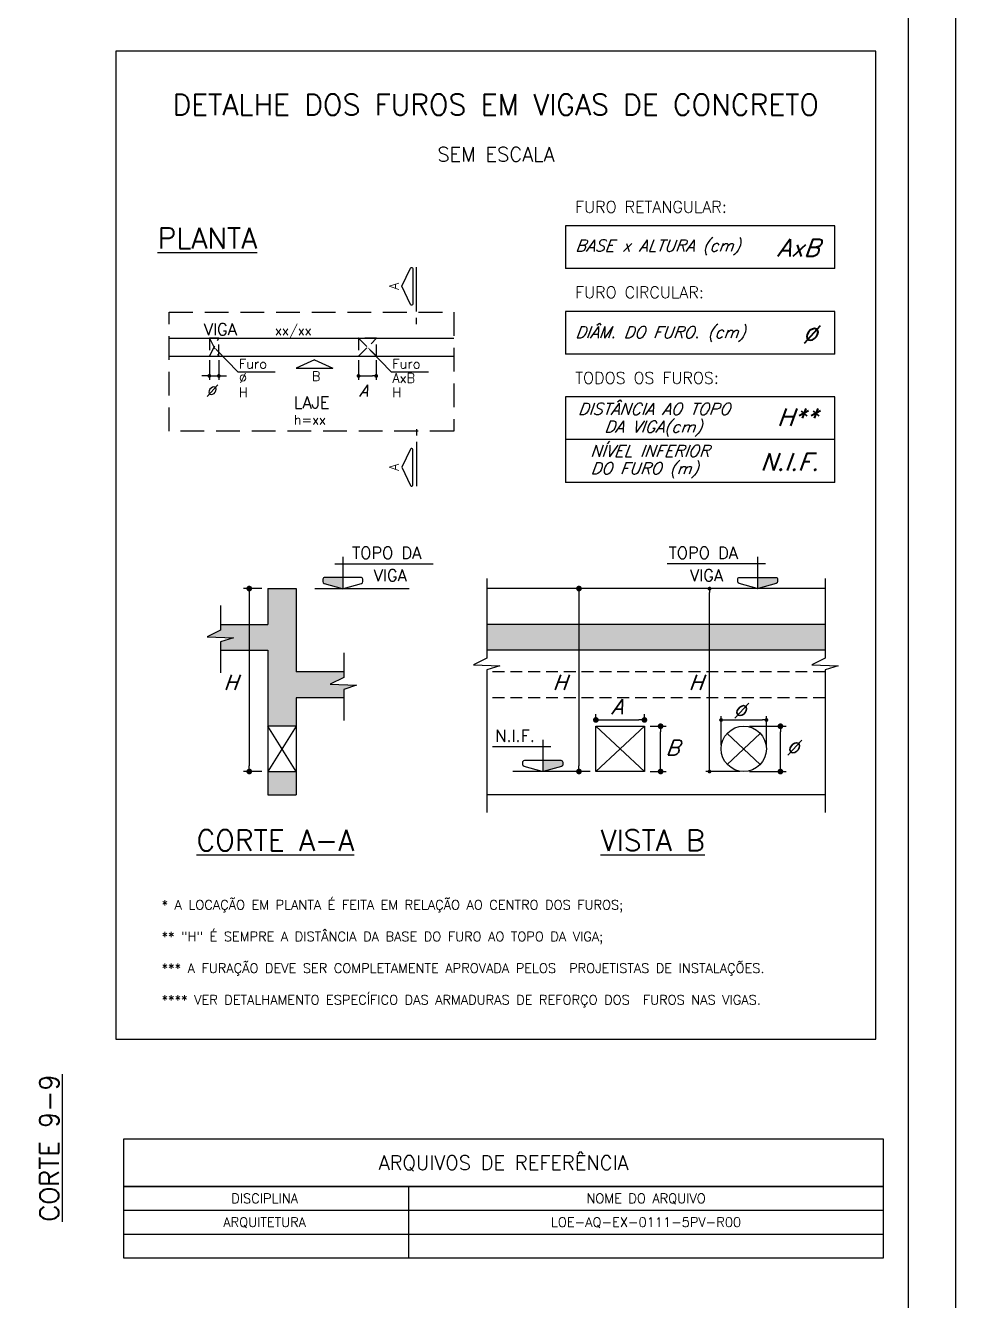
# Model space of a CAD drawing. Extents: x -5051 to 5519, y -2218 to 2282.
# Drawn here: x 4540 to 5519, y -638 to 704 of the extents above; entities that cross this region are included whole.
import ezdxf
from ezdxf import colors
from ezdxf.entities.mleader import LeaderData, LeaderLine
from ezdxf.enums import TextEntityAlignment as Align
from ezdxf.math import Vec2, Vec3

# ---------------------------------------------------------------- set-up
doc = ezdxf.new("R2010")
doc.units = 0
doc.header["$LTSCALE"] = 50
doc.header["$MEASUREMENT"] = 0
doc.linetypes.add('DASHED', pattern=[0.75, 0.5, -0.25])
doc.linetypes.add('HIDDEN', pattern=[0.375, 0.25, -0.125])
doc.layers.get('0').update_dxf_attribs({"linetype": 'CONTINUOUS'})
doc.layers.get('DEFPOINTS').update_dxf_attribs({"linetype": 'CONTINUOUS'})
for name, color, linetype in [('F-AUX', 2, 'CONTINUOUS'), ('F-AUX-RED', 1, 'CONTINUOUS'), ('F-CORTE', 4, 'CONTINUOUS'), ('F-CORTE-INDICAÇÃO', 4, 'CONTINUOUS'), ('F-COTAS', 106, 'CONTINUOUS'), ('F-DET_LINHA', 1, 'CONTINUOUS'), ('F-DET_TEXTO', 3, 'CONTINUOUS'), ('F-FURO-PAREDE-TEXTOS', 2, 'CONTINUOUS'), ('F-FUROS', 2, 'HIDDEN'), ('F-LAJES', 3, 'CONTINUOUS'), ('F-LAJES-DIM', 2, 'CONTINUOUS'), ('F-LAJES-NOME', 4, 'CONTINUOUS'), ('F-MARGEM', 1, 'CONTINUOUS'), ('F-SOLIDO', 71, 'CONTINUOUS'), ('F-TEXTO', 6, 'CONTINUOUS'), ('F-TEXTO-CYAN', 4, 'CONTINUOUS'), ('F-TEXTO-GREEN', 3, 'CONTINUOUS'), ('F-TEXTO-YELLOW', 2, 'CONTINUOUS'), ('F-VIGAS', 3, 'CONTINUOUS'), ('F-VIGAS-DIM', 2, 'CONTINUOUS'), ('F-VIGAS-NOME', 4, 'CONTINUOUS')]:
    doc.layers.add(name, color=color, linetype=linetype)
doc.styles.add('8718-AE-BARR-FORM-R09$0$ROMANS', font='simplex.shx', dxfattribs={"oblique": 20})
doc.styles.add('CP-TEXT-INCL', font='simplex.shx', dxfattribs={"oblique": 20})
doc.styles.add('MCP', font='simplex.shx')
doc.styles.add('ROMANS', font='simplex.shx')
doc.styles.get("Standard").update_dxf_attribs({"font": 'simplex.shx'})
doc.dimstyles.new('CP-COTAS-75', dxfattribs={"dimscale": 0.8, "dimtxt": 18.75, "dimasz": 7.5, "dimexe": 7.5, "dimexo": 7.5, "dimgap": 3.75, "dimtad": 1, "dimdsep": 46, "dimtxsty": 'CP-TEXT-INCL', "dimblk1": 'DOT', "dimblk2": 'DOT', "dimsah": 1, "dimcen": 13.5, "dimclrd": 256, "dimclre": 256, "dimclrt": 256, "dimadec": 0, "dimazin": 0, "dimtfac": 1, "dimtofl": 0, "dimtmove": 2, "dimatfit": 3, "dimldrblk": 'DOT', "dimfxl": 7.5, "dimtolj": 1, "dimarcsym": 0})

# ---------------------------------------------------------------- blocks, each defined once
blk = doc.blocks.new('_DOT')
at = {"color": 0, "linetype": 'ByBlock'}
blk.add_line((-0.5, 0), (-1, 0), dxfattribs=at)
at = {"color": 0, "linetype": 'ByBlock', "const_width": 0.5}
blk.add_lwpolyline([(-0.25, 0, 1), (0.25, 0, 1)], format="xyb", close=True, dxfattribs=at)
blk = doc.blocks.new('*D183')
at = {"layer": 'DEFPOINTS', "color": 0, "transparency": 16777216}
for p in [(5140, -33.9), (5191.1, -27.3), (5191.1, -33.9)]:
    blk.add_point(p, dxfattribs=at)
at = {"layer": 'F-COTAS', "lineweight": -2, "transparency": 16777216}
for p, q in [((5140, -27.9), (5140, -21.3)), ((5191.1, -27.9), (5191.1, -21.3)), ((5146, -27.3), (5185.1, -27.3))]:
    blk.add_line(p, q, dxfattribs=at)
at = {"layer": 'F-COTAS', "lineweight": -2, "transparency": 16777216, "xscale": 6, "yscale": 6, "zscale": 6, "rotation": 180}
blk.add_blockref('_DOT', (5140, -27.3), dxfattribs=at)
at = {"layer": 'F-COTAS', "lineweight": -2, "transparency": 16777216, "xscale": 6, "yscale": 6, "zscale": 6}
blk.add_blockref('_DOT', (5191.1, -27.3), dxfattribs=at)
blk = doc.blocks.new('*D184')
at = {"layer": 'DEFPOINTS', "color": 0, "transparency": 16777216}
for p in [(5140, 111), (5122.2, -81.6), (5140, -81.6)]:
    blk.add_point(p, dxfattribs=at)
at = {"layer": 'F-COTAS', "lineweight": -2, "transparency": 16777216}
for p, q in [((5134, 111), (5116.2, 111)), ((5122.2, 105), (5122.2, -75.6)), ((5134, -81.6), (5116.2, -81.6))]:
    blk.add_line(p, q, dxfattribs=at)
at = {"layer": 'F-COTAS', "lineweight": -2, "transparency": 16777216, "xscale": 6, "yscale": 6, "zscale": 6}
for p, rotation in [((5122.2, 111), 90), ((5122.2, -81.6), 270)]:
    blk.add_blockref('_DOT', p, dxfattribs=dict(at, rotation=rotation))
blk = doc.blocks.new('*D185')
at = {"layer": 'DEFPOINTS', "color": 0, "transparency": 16777216}
for p in [(5191.1, -33.9), (5208.1, -33.9), (5191.1, -81.6)]:
    blk.add_point(p, dxfattribs=at)
at = {"layer": 'F-COTAS', "lineweight": -2, "transparency": 16777216}
for p, q in [((5197.1, -33.9), (5214.1, -33.9)), ((5208.1, -75.6), (5208.1, -39.9)), ((5197.1, -81.6), (5214.1, -81.6))]:
    blk.add_line(p, q, dxfattribs=at)
at = {"layer": 'F-COTAS', "lineweight": -2, "transparency": 16777216, "xscale": 6, "yscale": 6, "zscale": 6}
for p, rotation in [((5208.1, -33.9), 90), ((5208.1, -81.6), 270)]:
    blk.add_blockref('_DOT', p, dxfattribs=dict(at, rotation=rotation))
blk = doc.blocks.new('*D186')
at = {"layer": 'DEFPOINTS', "color": 0, "transparency": 16777216}
for p in [(4794.5, 111), (4775.1, -81.6), (4794.5, -81.6)]:
    blk.add_point(p, dxfattribs=at)
at = {"layer": 'F-COTAS', "lineweight": -2, "transparency": 16777216}
for p, q in [((4788.5, 111), (4769.1, 111)), ((4775.1, 105), (4775.1, -75.6)), ((4788.5, -81.6), (4769.1, -81.6))]:
    blk.add_line(p, q, dxfattribs=at)
at = {"layer": 'F-COTAS', "lineweight": -2, "transparency": 16777216, "xscale": 6, "yscale": 6, "zscale": 6}
for p, rotation in [((4775.1, 111), 90), ((4775.1, -81.6), 270)]:
    blk.add_blockref('_DOT', p, dxfattribs=dict(at, rotation=rotation))
blk = doc.blocks.new('*D187')
at = {"layer": 'DEFPOINTS', "color": 0, "transparency": 16777216}
for p in [(5295.6, -33.9), (5334.3, -33.9), (5295.6, -81.6)]:
    blk.add_point(p, dxfattribs=at)
at = {"layer": 'F-COTAS', "lineweight": -2, "transparency": 16777216}
for p, q in [((5301.6, -33.9), (5340.3, -33.9)), ((5334.3, -75.6), (5334.3, -39.9)), ((5301.6, -81.6), (5340.3, -81.6))]:
    blk.add_line(p, q, dxfattribs=at)
at = {"layer": 'F-COTAS', "lineweight": -2, "transparency": 16777216, "xscale": 6, "yscale": 6, "zscale": 6}
for p, rotation in [((5334.3, -33.9), 90), ((5334.3, -81.6), 270)]:
    blk.add_blockref('_DOT', p, dxfattribs=dict(at, rotation=rotation))
blk = doc.blocks.new('A0-5L_900')
at = {"layer": 'F-MARGEM', "color": 2}
blk.add_lwpolyline([(0, 0), (0, 90), (211.4, 90), (211.4, 0)], close=True, dxfattribs=at)
at = {"layer": 'F-MARGEM', "color": 7}
blk.add_lwpolyline([(2.5, 89), (210.4, 89), (210.4, 1), (2.5, 1)], close=True, dxfattribs=at)

msp = doc.modelspace()

# ---------------------------------------------------------------- hatches: boundary and pattern name
at = {"layer": 'F-SOLIDO'}
h = msp.add_hatch(color=256, dxfattribs=at)
edge = h.paths.add_edge_path()
edge.add_line((4873.615, 122.78), (4854.615, 122.78))
edge.add_ellipse((4854.615, 120.78), major_axis=(1.414, 1.414), ratio=1, start_angle=45, end_angle=135)
edge.add_line((4852.615, 120.78), (4852.615, 118.268))
edge.add_ellipse((4854.615, 118.268), major_axis=(-1.414, 1.414), ratio=1, start_angle=45, end_angle=118.300756)
edge.add_line((4854.041, 116.352), (4873.041, 110.952))
edge.add_ellipse((4873.615, 112.868), major_axis=(1.414, 1.414), ratio=1, start_angle=208.300756, end_angle=225)
edge.add_line((4873.615, 110.868), (4873.615, 122.78))
h = msp.add_hatch(color=256, dxfattribs=at)
edge = h.paths.add_edge_path()
edge.add_line((5310.285, 122.78), (5329.285, 122.78))
edge.add_ellipse((5329.285, 120.78), major_axis=(-1.414, 1.414), ratio=1, start_angle=225, end_angle=315, ccw=False)
edge.add_line((5331.285, 120.78), (5331.285, 118.268))
edge.add_ellipse((5329.285, 118.268), major_axis=(1.414, 1.414), ratio=1, start_angle=241.699244, end_angle=315, ccw=False)
edge.add_line((5329.859, 116.352), (5310.859, 110.952))
edge.add_ellipse((5310.285, 112.868), major_axis=(-1.414, 1.414), ratio=1, start_angle=135, end_angle=151.699244, ccw=False)
edge.add_line((5310.285, 110.868), (5310.285, 122.78))
for points in [[(4794.529, 73.232), (4744.769, 73.232), (4744.769, 67.268), (4730.641, 60.208), (4758.417, 59.16), (4744.769, 54.76), (4744.769, 46.136), (4794.529, 46.136), (4794.529, -33.864), (4824.529, -33.864), (4824.529, -3.864), (4874.529, -3.864), (4874.529, 4.76), (4888.177, 9.16), (4860.401, 10.208), (4874.529, 17.268), (4874.529, 23.232), (4824.529, 23.232), (4824.529, 110.952), (4794.529, 110.952)], [(5381.288, 46.136), (5381.288, 73.232), (5025.2, 73.232), (5025.2, 46.136)], [(4824.529, -106.085), (4824.529, -81.615), (4794.529, -81.615), (4794.529, -106.085)]]:
    msp.add_hatch(color=256, dxfattribs=at).paths.add_polyline_path(points)
h = msp.add_hatch(color=256, dxfattribs=at)
edge = h.paths.add_edge_path()
edge.add_line((5084.098, -69.787), (5103.098, -69.787))
edge.add_ellipse((5103.098, -71.787), major_axis=(-1.414, 1.414), ratio=1, start_angle=225, end_angle=315, ccw=False)
edge.add_line((5105.098, -71.787), (5105.098, -74.299))
edge.add_ellipse((5103.098, -74.299), major_axis=(1.414, 1.414), ratio=1, start_angle=241.699244, end_angle=315, ccw=False)
edge.add_line((5103.673, -76.215), (5084.673, -81.615))
edge.add_ellipse((5084.098, -79.699), major_axis=(-1.414, 1.414), ratio=1, start_angle=135, end_angle=151.699244, ccw=False)
edge.add_line((5084.098, -81.699), (5084.098, -69.787))

# ---------------------------------------------------------------- linework, layer by layer
at = {"layer": 'F-AUX'}
for p, q in [((4865.216, 136.916), (4968.82, 136.916)), ((4873.615, 144.37), (4873.615, 110.868)), ((5318.684, 136.916), (5215.081, 136.916)), ((5310.285, 144.37), (5310.285, 110.868)), ((5084.098, -48.197), (5084.098, -81.699)), ((5092.498, -55.652), (5031.095, -55.652))]:
    msp.add_line(p, q, dxfattribs=at)
for points in [[(4873.041, 110.952, 0.14676884), (4874.19, 110.952), (4893.19, 116.352, 0.33120617), (4894.615, 118.268), (4894.615, 120.78, 0.41421356), (4892.615, 122.78), (4854.615, 122.78, 0.41421356), (4852.615, 120.78), (4852.615, 118.268, 0.33120617), (4854.041, 116.352), (4873.041, 110.952, 0.14676884), (4874.19, 110.952)], [(5310.859, 110.952, -0.14676884), (5309.71, 110.952), (5290.71, 116.352, -0.33120617), (5289.285, 118.268), (5289.285, 120.78, -0.41421356), (5291.285, 122.78), (5329.285, 122.78, -0.41421356), (5331.285, 120.78), (5331.285, 118.268, -0.33120617), (5329.859, 116.352), (5310.859, 110.952, -0.14676884), (5309.71, 110.952)], [(5084.673, -81.615, -0.14676884), (5083.523, -81.615), (5064.523, -76.215, -0.33120617), (5063.098, -74.299), (5063.098, -71.787, -0.41421356), (5065.098, -69.787), (5103.098, -69.787, -0.41421356), (5105.098, -71.787), (5105.098, -74.299, -0.33120617), (5103.673, -76.215), (5084.673, -81.615, -0.14676884), (5083.523, -81.615)]]:
    msp.add_lwpolyline(points, format="xyb", dxfattribs=at)
at = {"layer": 'F-AUX-RED'}
for p, q in [((5191.119, -81.615), (5140.018, -33.864)), ((5140.018, -81.615), (5191.119, -33.864)), ((5313.084, -74.04), (5278.195, -41.438)), ((5278.195, -74.04), (5313.084, -41.438)), ((5133.472, -81.615), (5052.677, -81.615))]:
    msp.add_line(p, q, dxfattribs=at)
msp.add_lwpolyline([(4844.048, 110.952), (4943.301, 110.952)], dxfattribs=at)
at = {"layer": 'F-CORTE-INDICAÇÃO'}
for p, q in [((4951.323, 402.491), (4951.323, 449.157)), ((4951.323, 389.157), (4951.323, 395.824)), ((4951.323, 278.643), (4951.323, 271.977)), ((4951.323, 265.31), (4951.323, 218.643))]:
    msp.add_line(p, q, dxfattribs=at)
for points in [[(4947.323, 410.491, -0.80258485), (4944.781, 409.927), (4935.814, 429.157), (4944.781, 448.388, -0.80258485), (4947.323, 447.824)], [(4947.323, 257.31, 0.80258485), (4944.781, 257.873), (4935.814, 238.643), (4944.781, 219.413, 0.80258485), (4947.323, 219.977)]]:
    msp.add_lwpolyline(points, format="xyb", close=True, dxfattribs=at)
for points in [[(4843.698, 351.806), (4824.468, 342.839)], [(4843.698, 351.806), (4862.928, 342.839)], [(4824.468, 342.839), (4862.928, 342.839)]]:
    msp.add_lwpolyline(points, dxfattribs=at)
at = {"layer": 'F-COTAS'}
for p, q in [((4733.099, 351.496), (4733.099, 330.876)), ((4743.099, 351.496), (4743.099, 330.876)), ((4890.135, 351.496), (4890.135, 330.876)), ((4908.765, 351.496), (4908.765, 330.876)), ((4729.099, 334.876), (4725.099, 334.876)), ((4733.099, 334.876), (4743.099, 334.876)), ((4747.099, 334.876), (4751.099, 334.876)), ((4894.135, 334.876), (4904.765, 334.876)), ((5272.693, 110.952), (5255.62, 110.952)), ((5259.62, -77.615), (5259.62, 106.952)), ((5271.764, -53.739), (5271.764, -23.349)), ((5319.515, -53.739), (5319.515, -23.349)), ((5275.764, -27.349), (5315.515, -27.349)), ((5291.639, -81.615), (5255.62, -81.615))]:
    msp.add_line(p, q, dxfattribs=at)
at = {"layer": 'F-DET_LINHA', "color": 1}
for p, q in [((5391.681, 492.754), (5107.916, 492.754)), ((5107.916, 492.754), (5107.916, 447.754)), ((5391.681, 447.754), (5391.681, 492.754)), ((5391.681, 447.754), (5107.916, 447.754)), ((5391.681, 402.754), (5107.916, 402.754)), ((5107.916, 402.754), (5107.916, 357.754)), ((5391.681, 357.754), (5391.681, 402.754)), ((5391.681, 357.754), (5107.916, 357.754)), ((5107.916, 312.754), (5107.916, 267.754)), ((5391.681, 312.754), (5107.916, 312.754)), ((5391.681, 267.754), (5391.681, 312.754)), ((5391.681, 267.754), (5107.916, 267.754)), ((5107.916, 267.754), (5107.916, 222.754)), ((5391.681, 222.754), (5391.681, 267.754)), ((5391.681, 222.754), (5107.916, 222.754)), ((5025.2, 121.728), (5025.2, 37.819)), ((5381.288, 121.728), (5381.288, 37.819)), ((4744.769, 93.25), (4744.769, 67.268)), ((4744.769, 67.268), (4730.641, 60.208)), ((4730.641, 60.208), (4758.417, 59.16)), ((4758.417, 59.16), (4744.769, 54.76)), ((4744.769, 54.76), (4744.769, 22.278)), ((4874.529, 43.25), (4874.529, 17.268)), ((5025.2, 37.819), (5011.073, 30.759)), ((5011.073, 30.759), (5038.848, 29.711)), ((5038.848, 29.711), (5025.2, 25.311)), ((5381.288, 37.819), (5367.161, 30.759)), ((5367.161, 30.759), (5394.936, 29.711)), ((5394.936, 29.711), (5381.288, 25.311)), ((4874.529, 17.268), (4860.401, 10.208)), ((5025.2, 25.311), (5025.2, -124.617)), ((5381.288, 25.311), (5381.288, -124.617)), ((4860.401, 10.208), (4888.177, 9.16)), ((4888.177, 9.16), (4874.529, 4.76)), ((4874.529, 4.76), (4874.529, -27.722)), ((4824.529, -81.615), (4794.529, -33.864)), ((4824.529, -33.864), (4794.529, -81.615))]:
    msp.add_line(p, q, dxfattribs=at)
at = {"layer": 'F-DET_LINHA', "color": 3}
for p, q in [((4794.529, 110.952), (4824.529, 110.952)), ((4794.529, 110.952), (4794.529, 73.232)), ((4824.529, 110.952), (4824.529, 23.232)), ((4744.769, 73.232), (4794.529, 73.232)), ((5381.288, 73.232), (5025.2, 73.232)), ((4744.769, 46.136), (4794.529, 46.136)), ((4794.529, 46.136), (4794.529, -106.085)), ((5381.288, 46.136), (5025.2, 46.136)), ((4874.529, 23.232), (4824.529, 23.232)), ((4824.529, -3.864), (4824.529, -106.085)), ((4874.529, -3.864), (4824.529, -3.864)), ((4824.529, -33.864), (4794.529, -33.864)), ((4794.529, -81.615), (4824.529, -81.615)), ((4794.529, -106.085), (4824.529, -106.085))]:
    msp.add_line(p, q, dxfattribs=at)
at = {"layer": 'F-DET_LINHA', "color": 2}
for p, q in [((5381.288, 110.952), (5025.2, 110.952)), ((5381.288, -106.085), (5025.2, -106.085))]:
    msp.add_line(p, q, dxfattribs=at)
at = {"layer": 'F-DET_LINHA', "color": 1, "linetype": 'HIDDEN'}
for p, q in [((5381.288, 23.232), (5025.2, 23.232)), ((5381.288, -3.864), (5025.2, -3.864))]:
    msp.add_line(p, q, dxfattribs=at)
at = {"layer": 'F-DET_LINHA'}
for p, q in [((4642.824, -518.443), (5442.824, -518.443)), ((4942.824, -518.443), (4942.824, -543.443)), ((4642.824, -543.443), (5442.824, -543.443)), ((4642.824, -543.443), (5442.824, -543.443)), ((4942.824, -543.443), (4942.824, -593.443)), ((4642.824, -568.443), (5442.824, -568.443))]:
    msp.add_line(p, q, dxfattribs=at)
at = {"layer": 'F-DET_LINHA', "color": 1}
msp.add_lwpolyline([(4634.571, -363.234), (5434.571, -363.234), (5434.571, 676.766), (4634.571, 676.766)], close=True, dxfattribs=at)
at = {"layer": 'F-DET_LINHA', "color": 1, "linetype": 'DASHED'}
msp.add_lwpolyline([(4690.884, 401.921), (4990.312, 401.921), (4990.312, 276.71), (4690.884, 276.71)], close=True, dxfattribs=at)
at = {"layer": 'F-DET_LINHA'}
for points in [[(4642.824, -518.443), (5442.824, -518.443), (5442.824, -468.443), (4642.824, -468.443)], [(4642.824, -593.443), (5442.824, -593.443), (5442.824, -518.443), (4642.824, -518.443)]]:
    msp.add_lwpolyline(points, close=True, dxfattribs=at)
at = {"layer": 'F-FUROS'}
for points in [[(4733.099, 374.496), (4733.099, 355.496), (4743.099, 355.496), (4743.099, 374.496), (4733.099, 374.496)], [(4733.099, 355.496), (4743.099, 374.496)], [(4733.099, 374.496), (4743.099, 355.496)], [(4890.135, 374.496), (4890.135, 355.496), (4909.135, 355.496), (4909.135, 374.496), (4890.135, 374.496)], [(4890.135, 355.496), (4909.135, 374.496)], [(4890.135, 374.496), (4909.135, 355.496)]]:
    msp.add_lwpolyline(points, dxfattribs=at)
at = {"layer": 'F-LAJES'}
for points in [[(4690.884, 374.496), (4990.312, 374.496)], [(4690.884, 355.496), (4990.312, 355.496)]]:
    msp.add_lwpolyline(points, dxfattribs=at)
at = {"layer": 'F-VIGAS', "linetype": 'Continuous'}
msp.add_lwpolyline([(5140.018, -33.864), (5191.119, -33.864), (5191.119, -81.615), (5140.018, -81.615)], close=True, dxfattribs=at)
msp.add_circle((5295.639, -57.739), 23.875, dxfattribs=at)

# ---------------------------------------------------------------- block references
at = {"layer": 'F-COTAS', "xscale": 4, "yscale": 4, "zscale": 4}
for p in [(4733.099, 334.876), (4908.765, 334.876), (5319.515, -27.349)]:
    msp.add_blockref('_DOT', p, dxfattribs=at)
for p, rotation in [((4743.099, 334.876), 180), ((4890.135, 334.876), 180), ((5259.62, 110.952), 90), ((5271.764, -27.349), 180), ((5259.62, -81.615), 270)]:
    msp.add_blockref('_DOT', p, dxfattribs=dict(at, rotation=rotation))
at = {"layer": 'F-MARGEM', "linetype": 'Continuous', "xscale": 50, "yscale": 50, "zscale": 50}
msp.add_blockref('A0-5L_900', (-5051.426, -2217.527), dxfattribs=at)

# ---------------------------------------------------------------- texts
at = {"layer": 'F-CORTE', "color": 6, "linetype": 'Continuous', "style": 'MCP'}
msp.add_text('%%UCORTE 9-9', height=20, rotation=90, dxfattribs=at).set_placement((4574.567, -555.5))
at = {"layer": 'F-CORTE-INDICAÇÃO', "style": 'ROMANS'}
for p in [(4927.481, 429.157), (4927.481, 238.643)]:
    msp.add_attdef('A', text='A', height=10, rotation=90, dxfattribs=at).set_placement(p, align=Align.MIDDLE_CENTER)
msp.add_attdef('B', text='A', height=10, dxfattribs=at).set_placement((4845.419, 334.598), align=Align.MIDDLE_CENTER)
at = {"layer": 'F-DET_TEXTO', "color": 4, "style": '8718-AE-BARR-FORM-R09$0$ROMANS'}
msp.add_text('ARQUIVOS DE REFERÊNCIA', height=15, dxfattribs=at).set_placement((5042.824, -493.443), align=Align.MIDDLE_CENTER)
at = {"layer": 'F-FURO-PAREDE-TEXTOS', "linetype": 'Continuous', "style": 'MCP'}
for s, p in [('Furo', (4764.223, 342.59)), ('Furo', (4925.759, 342.59)), ('%%C', (4764.223, 327.59)), ('AxB', (4925.759, 327.59)), ('H', (4764.223, 312.59)), ('H', (4925.759, 312.59))]:
    msp.add_text(s, height=10, dxfattribs=at).set_placement(p)
at = {"layer": 'F-LAJES-DIM', "linetype": 'Continuous', "style": 'MCP'}
msp.add_text('h=xx', height=10, dxfattribs=at).set_placement((4822.018, 283.698))
at = {"layer": 'F-LAJES-NOME', "linetype": 'Continuous', "style": 'MCP'}
msp.add_text('LAJE', height=12.5, dxfattribs=at).set_placement((4822.018, 300.698))
at = {"layer": 'F-TEXTO', "style": 'ROMANS'}
for s, p in [('%%UPLANTA', (4678.477, 469.03)), ('%%UCORTE A-A', (4719.635, -165.021)), ('%%UVISTA B', (5144.849, -165.021))]:
    msp.add_text(s, height=21.875, dxfattribs=at).set_placement(p)
at = {"layer": 'F-TEXTO', "color": 4, "style": 'MCP'}
for s, p in [('DISCIPLINA', (4791.312, -530.943)), ('NOME DO ARQUIVO', (5192.824, -530.943))]:
    msp.add_text(s, height=10, dxfattribs=at).set_placement(p, align=Align.MIDDLE_CENTER)
at = {"layer": 'F-TEXTO', "color": 3, "style": 'MCP'}
for s, p in [('ARQUITETURA', (4791.312, -555.943)), ('LOE-AQ-EX-0111-5PV-R00', (5192.824, -555.943))]:
    msp.add_text(s, height=10, dxfattribs=at).set_placement(p, align=Align.MIDDLE_CENTER)
at = {"layer": 'F-TEXTO', "insert": (5034.571, 620.376), "char_height": 21.875, "width": 750, "attachment_point": 5, "style": 'ROMANS'}
msp.add_mtext('DETALHE DOS FUROS EM VIGAS DE CONCRETO', dxfattribs=at)
at = {"layer": 'F-TEXTO-CYAN', "style": 'ROMANS', "oblique": 20}
for s, height, p in [('AxB', 18.375, (5330.855, 460.589)), ('%%C', 18.375, (5356.722, 369.381)), ('Ø', 12, (4729.163, 313.288)), ('A', 12, (4890.513, 313.288)), ('H**', 18.375, (5330.6, 282.338)), ('N.I.F.', 18.375, (5312.954, 235.254)), ('H', 15.75, (4747.933, 4.276)), ('H', 15.75, (5094.507, 4.276)), ('H', 15.75, (5237.774, 4.276)), ('A', 15.75, (5156.116, -21.211)), ('Ø', 15.75, (5283.987, -25.353)), ('B', 15.75, (5213.567, -64.457)), ('Ø', 15.75, (5339.8, -64.457))]:
    msp.add_text(s, height=height, dxfattribs=at).set_placement(p)
at = {"layer": 'F-TEXTO-CYAN', "color": 3, "insert": (4682.796, -216.921), "char_height": 10, "width": 748.96227, "attachment_point": 1, "style": 'ROMANS'}
msp.add_mtext('* A LOCAÇÃO EM PLANTA É FEITA EM RELAÇÃO AO CENTRO DOS FUROS;  \\P\\P** "H" É SEMPRE A DISTÂNCIA DA BASE DO FURO AO TOPO DA VIGA;  \\P\\P*** A FURAÇÃO DEVE SER COMPLETAMENTE APROVADA PELOS  PROJETISTAS DE INSTALAÇÕES.  \\P\\P**** VER DETALHAMENTO ESPECÍFICO DAS ARMADURAS DE REFORÇO DOS  FUROS NAS VIGAS.', dxfattribs=at)
at = {"layer": 'F-TEXTO-GREEN', "style": 'ROMANS'}
for s, height, p in [('FURO RETANGULAR:', 12.25, (5118.201, 506.642)), ('FURO CIRCULAR:', 12.25, (5118.201, 416.642)), ('TODOS OS FUROS:', 12.25, (5118.201, 326.642)), ('TOPO DA', 12.5, (4883.357, 142.291)), ('TOPO DA', 12.5, (5216.614, 142.291)), ('VIGA', 12.5, (4906.16, 118.643)), ('VIGA', 12.5, (5239.049, 118.643)), ('N.I.F.', 12.5, (5034.054, -50.277))]:
    msp.add_text(s, height=height, dxfattribs=at).set_placement(p)
at = {"layer": 'F-TEXTO-YELLOW', "style": 'ROMANS'}
msp.add_text('SEM ESCALA', height=15, dxfattribs=at).set_placement((4973.067, 560.648))
at = {"layer": 'F-TEXTO-YELLOW', "style": 'ROMANS', "oblique": 20}
for s, p in [('BASE x ALTURA (cm)', (5118.201, 465.964)), ('DIÂM. DO FURO. (cm)', (5118.201, 374.755)), ('DISTÂNCIA AO TOPO', (5121.106, 294.026)), ('DA VIGA(cm)', (5148.797, 275.326)), ('NÍVEL INFERIOR', (5133.862, 249.793)), ('DO FURO (m)', (5134.409, 231.467))]:
    msp.add_text(s, height=12.25, dxfattribs=at).set_placement(p)
at = {"layer": 'F-VIGAS-DIM', "linetype": 'Continuous', "style": 'MCP'}
msp.add_text('xx/xx', height=10, dxfattribs=at).set_placement((4802.269, 377.621))
at = {"layer": 'F-VIGAS-NOME', "linetype": 'Continuous', "style": 'MCP'}
msp.add_text('VIGA', height=12.5, dxfattribs=at).set_placement((4727.269, 377.621))

# ---------------------------------------------------------------- dimensions: what is measured, and where the dimension line sits
at = {"layer": 'F-COTAS'}
for base, p1, p2, picture, middle in [((4775.062, -81.615), (4794.529, 110.952), (4794.529, -81.615), '*D186', (4775.062, 14.669)), ((5122.171, -81.615), (5140.018, 110.952), (5140.018, -81.615), '*D184', (5122.171, 14.669)), ((5208.101, -33.864), (5191.119, -81.615), (5191.119, -33.864), '*D185', (5208.101, -57.739)), ((5334.333, -33.864), (5295.639, -81.615), (5295.639, -33.864), '*D187', (5334.333, -57.739))]:
    dim = msp.add_linear_dim(base=base, p1=p1, p2=p2, angle=90, text=' ', dimstyle='CP-COTAS-75', dxfattribs=at)
    dim.commit()
    dim.dimension.update_dxf_attribs({"geometry": picture, "text_midpoint": middle})
dim = msp.add_linear_dim(base=(5191.119, -27.349), p1=(5140.018, -33.864), p2=(5191.119, -33.864), text=' ', dimstyle='CP-COTAS-75', dxfattribs=at)
dim.commit()
dim.dimension.update_dxf_attribs({"geometry": '*D183', "text_midpoint": (5165.569, -27.349)})

# ---------------------------------------------------------------- leaders
at = {"layer": 'F-FURO-PAREDE-TEXTOS', "linetype": 'Continuous'}
ml = msp.add_multileader_mtext('Standard', dxfattribs=at)
ml.set_content('', color=256)
ml.set_leader_properties()
ml.build(insert=Vec2(0, 0))
ml.multileader.update_dxf_attribs({"text_top_attachment_type": 0, "text_bottom_attachment_type": 0})
ctx = ml.context
ctx.base_point, ctx.plane_origin = Vec3(4802.359, 338.99), Vec3(4738.099, 364.996)
notes = []
notes.append((ctx, [(0, (1, 1, 0), (4763.09, 338.99), (1, 0), 39.268, [(0, [(4738.099, 364.996)], 256, [])])]))
ctx.mtext.insert, ctx.mtext.flow_direction = Vec3(4804.359, 340.99), 5
ml = msp.add_multileader_mtext('Standard', dxfattribs=at)
ml.set_content('', color=256)
ml.set_leader_properties()
ml.build(insert=Vec2(0, 0))
ml.multileader.update_dxf_attribs({"text_top_attachment_type": 0, "text_bottom_attachment_type": 0})
ctx = ml.context
ctx.base_point, ctx.plane_origin = Vec3(4963.895, 338.99), Vec3(4899.635, 364.996)
notes.append((ctx, [(0, (1, 1, 0), (4924.627, 338.99), (1, 0), 39.268, [(0, [(4899.635, 364.996)], 256, [])])]))
ctx.mtext.insert, ctx.mtext.flow_direction = Vec3(4965.895, 340.99), 5
for ctx, leaders in notes:
    for number, flags, end, landing, length, lines in leaders:
        leader = LeaderData()
        leader.index, (leader.has_last_leader_line, leader.has_dogleg_vector, leader.attachment_direction) = number, flags
        leader.last_leader_point, leader.dogleg_vector, leader.dogleg_length = Vec3(end), Vec3(landing), length
        for number, points, colour, breaks in lines:
            line = LeaderLine()
            line.index, line.vertices, line.color, line.breaks = number, Vec3.list(points), colors.encode_raw_color(colour), breaks
            leader.lines.append(line)
        ctx.leaders.append(leader)

doc.saveas('drawing.dxf')
